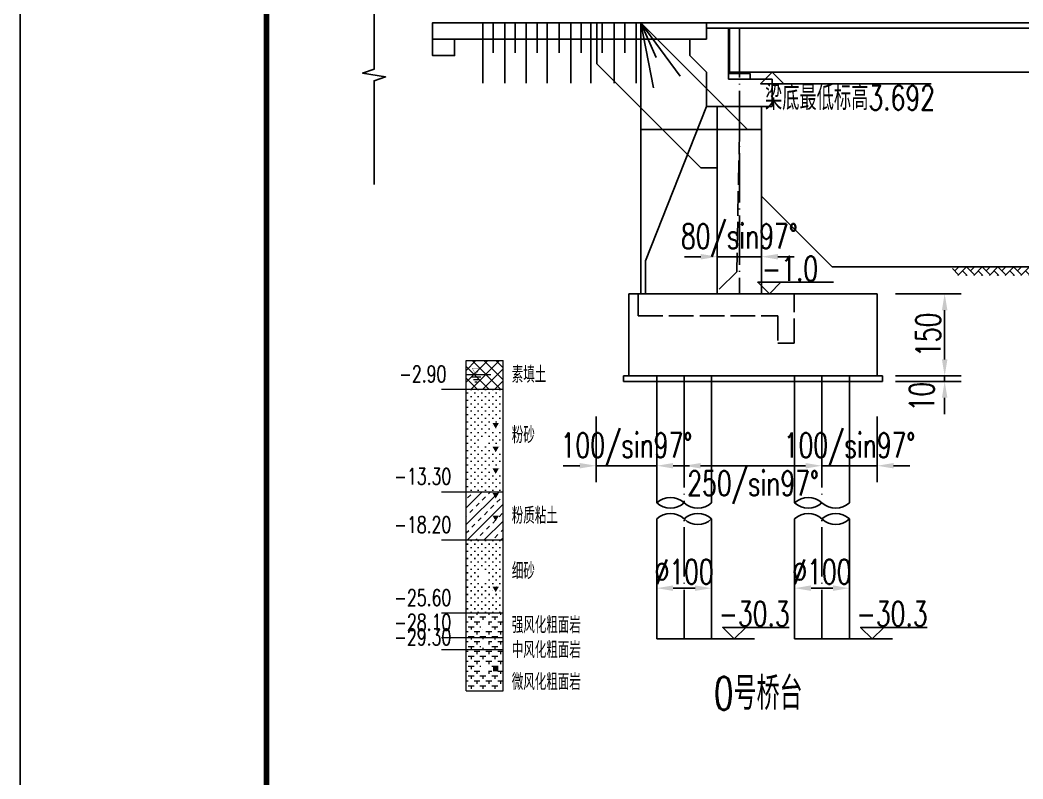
# Model space of a CAD drawing. Header units: millimetres. Extents: x -51 to 12129, y -1309 to -715.
# Drawn here: x -50.7 to 71.5, y -870.3 to -777.8 of the extents above; entities that cross this region are included whole.
import ezdxf
from ezdxf.enums import TextEntityAlignment as Align

# ---------------------------------------------------------------- set-up
doc = ezdxf.new("R2010")
doc.units = ezdxf.units.MM
doc.header["$LTSCALE"] = 0.25
doc.linetypes.add('ACAD_ISO02W100', pattern=[15, 12, -3])
doc.linetypes.add('ACAD_ISO04W100', pattern=[30, 24, -3, 0, -3])
doc.layers.add('zhubase', color=7, linetype='Continuous', lineweight=0)
doc.layers.add('分层图例', color=7, linetype='Continuous', lineweight=13)
for name, color, linetype in [('中心线', 3, 'ACAD_ISO04W100'), ('图框', 7, 'Continuous'), ('尺寸标注', 2, 'Continuous'), ('文字', 7, 'Continuous'), ('文字字符', 7, 'Continuous'), ('标注', 4, 'Continuous'), ('次轮廓线', 7, 'Continuous'), ('虚线', 2, 'ACAD_ISO02W100'), ('轮廓线', 1, 'Continuous')]:
    doc.layers.add(name, color=color, linetype=linetype)
doc.styles.add('KT_宋体', font='宋体', dxfattribs={"height": 3})
doc.styles.get("Standard").update_dxf_attribs({"font": 'simplex1.shx', "width": 0.7, "bigfont": 'hztxt.shx'})
doc.dimstyles.new('比例1：150', dxfattribs={"dimtxt": 3, "dimasz": 2, "dimexe": 2, "dimexo": 1, "dimgap": 0.5, "dimtad": 1, "dimlfac": 15, "dimzin": 13, "dimdsep": 46, "dimtxsty": 'Standard', "dimcen": -0.09, "dimclrd": 256, "dimclre": 256, "dimclrt": 7, "dimaunit": 1, "dimadec": 0, "dimazin": 2, "dimtfac": 0.0005, "dimtix": 1, "dimtmove": 2, "dimatfit": 3, "dimfxl": 0, "dimtolj": 1, "dimtzin": 13, "dimarcsym": 0})
pattern_1 = [(0, (-11.94903, -879.31947), (0.72, 0.6), [0.72, -0.72]), (270, (-11.589, -879.3195), (1.44, -3e-16), [0.36, -0.84]), (270, (-10.869, -878.7195), (1.44, -3e-16), [0.36, -0.84])]

# ---------------------------------------------------------------- blocks, each defined once
blk = doc.blocks.new('*D1199')
at = {"layer": 'Defpoints', "color": 0}
for p in [(30.19, -821.29), (46.98, -821.29), (46.98, -832.12)]:
    blk.add_point(p, dxfattribs=at)
at = {"layer": '标注', "lineweight": -2}
for p, q in [((30.19, -826.12), (30.19, -834.12)), ((46.98, -826.12), (46.98, -834.12)), ((32.19, -832.12), (44.98, -832.12))]:
    blk.add_line(p, q, dxfattribs=at)
at = {"layer": '标注'}
for points in [[(32.19, -831.79), (32.19, -832.45), (30.19, -832.12)], [(44.98, -831.79), (44.98, -832.45), (46.98, -832.12)]]:
    blk.add_solid(points, dxfattribs=at)
at = {"layer": '标注', "color": 7, "insert": (38.59, -834.76), "char_height": 3, "attachment_point": 5}
blk.add_mtext('\\A1;250/sin97%%D', dxfattribs=at)
blk = doc.blocks.new('*D1200')
at = {"layer": 'Defpoints', "color": 0}
for p in [(19.48, -821.29), (26.86, -821.29), (19.48, -832.12)]:
    blk.add_point(p, dxfattribs=at)
at = {"layer": '标注', "lineweight": -2}
for p, q in [((19.48, -826.12), (19.48, -834.12)), ((26.86, -826.12), (26.86, -834.12)), ((17.48, -832.12), (15.48, -832.12)), ((26.86, -832.12), (19.48, -832.12)), ((28.86, -832.12), (30.86, -832.12))]:
    blk.add_line(p, q, dxfattribs=at)
at = {"layer": '标注'}
for points in [[(17.48, -831.79), (17.48, -832.45), (19.48, -832.12)], [(28.86, -831.79), (28.86, -832.45), (26.86, -832.12)]]:
    blk.add_solid(points, dxfattribs=at)
at = {"layer": '标注', "color": 7, "insert": (23.17, -830.12), "char_height": 3, "attachment_point": 5}
blk.add_mtext('\\A1;100/sin97%%D', dxfattribs=at)
blk = doc.blocks.new('*D1201')
at = {"layer": 'Defpoints', "color": 0}
for p in [(46.98, -821.29), (53.7, -821.29), (53.7, -832.12)]:
    blk.add_point(p, dxfattribs=at)
at = {"layer": '标注', "lineweight": -2}
for p, q in [((46.98, -826.12), (46.98, -834.12)), ((53.7, -826.12), (53.7, -834.12)), ((44.98, -832.12), (42.98, -832.12)), ((46.98, -832.12), (53.7, -832.12)), ((55.7, -832.12), (57.7, -832.12))]:
    blk.add_line(p, q, dxfattribs=at)
at = {"layer": '标注'}
for points in [[(44.98, -831.79), (44.98, -832.45), (46.98, -832.12)], [(55.7, -831.79), (55.7, -832.45), (53.7, -832.12)]]:
    blk.add_solid(points, dxfattribs=at)
at = {"layer": '标注', "color": 7, "insert": (50.34, -830.12), "char_height": 3, "attachment_point": 5}
blk.add_mtext('\\A1;100/sin97%%D', dxfattribs=at)
blk = doc.blocks.new('*D1256')
at = {"layer": 'Defpoints', "color": 0}
for p in [(53.7, -811.18), (53.7, -821.18), (61.92, -821.18)]:
    blk.add_point(p, dxfattribs=at)
at = {"layer": '标注', "lineweight": -2}
for p, q in [((55.92, -811.18), (63.92, -811.18)), ((61.92, -813.18), (61.92, -819.18)), ((55.92, -821.18), (63.92, -821.18))]:
    blk.add_line(p, q, dxfattribs=at)
at = {"layer": '标注'}
for points in [[(61.59, -813.18), (62.26, -813.18), (61.92, -811.18)], [(61.59, -819.18), (62.26, -819.18), (61.92, -821.18)]]:
    blk.add_solid(points, dxfattribs=at)
at = {"layer": '标注', "color": 7, "insert": (59.92, -816.18), "char_height": 3, "attachment_point": 5, "rotation": 90}
blk.add_mtext('\\A1;150', dxfattribs=at)
blk = doc.blocks.new('*D1257')
at = {"layer": 'Defpoints', "color": 0}
for p in [(54.37, -821.18), (54.37, -821.85), (61.92, -821.85)]:
    blk.add_point(p, dxfattribs=at)
at = {"layer": '标注', "lineweight": -2}
for p, q in [((61.92, -819.18), (61.92, -817.18)), ((55.92, -821.18), (63.92, -821.18)), ((55.92, -821.85), (63.92, -821.85)), ((61.92, -821.18), (61.92, -821.85)), ((61.92, -823.85), (61.92, -825.85))]:
    blk.add_line(p, q, dxfattribs=at)
at = {"layer": '标注'}
for points in [[(61.59, -819.18), (62.26, -819.18), (61.92, -821.18)], [(61.59, -823.85), (62.26, -823.85), (61.92, -821.85)]]:
    blk.add_solid(points, dxfattribs=at)
at = {"layer": '标注', "color": 7, "insert": (59.13, -823.7), "char_height": 3, "attachment_point": 5, "rotation": 90}
blk.add_mtext('\\A1;10', dxfattribs=at)
blk = doc.blocks.new('*D1206')
at = {"layer": 'Defpoints', "color": 0}
for p in [(26.86, -840.9), (33.53, -840.9), (33.53, -847.03)]:
    blk.add_point(p, dxfattribs=at)
at = {"layer": '标注', "lineweight": -2}
for p, q in [((26.86, -841.9), (26.86, -849.03)), ((33.53, -841.9), (33.53, -849.03)), ((28.86, -847.03), (31.53, -847.03))]:
    blk.add_line(p, q, dxfattribs=at)
at = {"layer": '标注'}
for points in [[(28.86, -846.69), (28.86, -847.36), (26.86, -847.03)], [(31.53, -846.69), (31.53, -847.36), (33.53, -847.03)]]:
    blk.add_solid(points, dxfattribs=at)
at = {"layer": '标注', "color": 7, "insert": (30.19, -845.03), "char_height": 3, "attachment_point": 5}
blk.add_mtext('\\A1;%%C100', dxfattribs=at)
blk = doc.blocks.new('*D1207')
at = {"layer": 'Defpoints', "color": 0}
for p in [(43.65, -840.9), (50.32, -840.9), (50.32, -847.03)]:
    blk.add_point(p, dxfattribs=at)
at = {"layer": '标注', "lineweight": -2}
for p, q in [((43.65, -841.9), (43.65, -849.03)), ((50.32, -841.9), (50.32, -849.03)), ((45.65, -847.03), (48.32, -847.03))]:
    blk.add_line(p, q, dxfattribs=at)
at = {"layer": '标注'}
for points in [[(45.65, -846.69), (45.65, -847.36), (43.65, -847.03)], [(48.32, -846.69), (48.32, -847.36), (50.32, -847.03)]]:
    blk.add_solid(points, dxfattribs=at)
at = {"layer": '标注', "color": 7, "insert": (46.98, -845.03), "char_height": 3, "attachment_point": 5}
blk.add_mtext('\\A1;%%C100', dxfattribs=at)
blk = doc.blocks.new('*D1260')
at = {"layer": 'Defpoints', "color": 0}
for p in [(34.23, -798.64), (39.61, -798.64), (39.61, -806.67)]:
    blk.add_point(p, dxfattribs=at)
at = {"layer": '标注', "lineweight": -2}
for p, q in [((34.23, -800.67), (34.23, -808.67)), ((39.61, -800.67), (39.61, -808.67)), ((32.23, -806.67), (30.23, -806.67)), ((34.23, -806.67), (39.61, -806.67)), ((41.61, -806.67), (43.61, -806.67))]:
    blk.add_line(p, q, dxfattribs=at)
at = {"layer": '标注'}
for points in [[(32.23, -806.33), (32.23, -807), (34.23, -806.67)], [(41.61, -806.33), (41.61, -807), (39.61, -806.67)]]:
    blk.add_solid(points, dxfattribs=at)
at = {"layer": '标注', "color": 7, "insert": (36.92, -804.67), "char_height": 3, "attachment_point": 5}
blk.add_mtext('\\A1;80/sin97%%D', dxfattribs=at)
blk = doc.blocks.new('123')
at = {"layer": '图框', "color": 2}
blk.add_lwpolyline([(369.33, -1011.65), (369.33, -714.65), (-50.67, -714.65), (-50.67, -1011.65)], close=True, dxfattribs=at)

msp = doc.modelspace()

# ---------------------------------------------------------------- hatches: boundary and pattern name
at = {"layer": '分层图例'}
h = msp.add_hatch(dxfattribs=at)
h.set_pattern_fill('素填土', scale=0.09, style=0)
h.set_pattern_definition([(45, (-11.949, -879.3195), (-0.720019, 0.720019), []), (135, (-10.509, -879.3195), (-0.720019, -0.720019), [])])
h.paths.add_polyline_path([(3.65096, -822.79947), (3.65096, -819.31947), (8.15096, -819.31947), (8.15096, -822.79947)], flags=0)
h = msp.add_hatch(dxfattribs=at)
h.set_pattern_fill('粉砂', scale=0.1095, style=0)
h.set_pattern_definition([(0, (-11.94903, -879.31947), (0.438, 0.438), [0, -0.876])])
h.paths.add_polyline_path([(3.65096, -835.27947), (3.65096, -822.79947), (8.15096, -822.79947), (8.15096, -835.27947)])
h.paths.add_polyline_path([(5.47908, -828.51447), (6.32283, -828.51447), (6.32283, -829.56447), (5.47908, -829.56447)], flags=16)
h = msp.add_hatch(dxfattribs=at)
h.set_pattern_fill('粉质粘土', scale=0.09, style=0)
h.set_pattern_definition([(45, (-11.949, -879.3195), (-1.018234, 1.018234), []), (45, (-10.9307, -879.3195), (-1.018234, 1.018234), [0.54, -0.54])])
h.paths.add_polyline_path([(3.65096, -841.15947), (3.65096, -835.27947), (8.15096, -835.27947), (8.15096, -841.15947)], flags=0)
h = msp.add_hatch(dxfattribs=at)
h.set_pattern_fill('细砂', scale=0.1095, style=0)
h.set_pattern_definition([(0, (-11.94903, -879.31947), (0.438, 0.438), [0.0219, -0.8541]), (0, (-11.94903, -879.29757), (0.438, 0.438), [0.0219, -0.8541])])
h.paths.add_polyline_path([(3.65096, -850.03947), (3.65096, -841.15947), (8.15096, -841.15947), (8.15096, -850.03947)])
h.paths.add_polyline_path([(5.47908, -845.07447), (6.32283, -845.07447), (6.32283, -846.12447), (5.47908, -846.12447)], flags=16)
h = msp.add_hatch(dxfattribs=at)
h.set_pattern_fill('粗面岩', scale=0.06, style=0)
h.set_pattern_definition(pattern_1)
h.paths.add_polyline_path([(3.65096, -853.03947), (3.65096, -850.03947), (8.15096, -850.03947), (8.15096, -853.03947)])
h.paths.add_polyline_path([(5.42096, -851.01447), (6.38096, -851.01447), (6.38096, -852.06447), (5.42096, -852.06447)], flags=16)
h = msp.add_hatch(dxfattribs=at)
h.set_pattern_fill('粗面岩', scale=0.06, style=0)
h.set_pattern_definition(pattern_1)
h.paths.add_polyline_path([(3.65096, -854.47947), (3.65096, -853.03947), (8.15096, -853.03947), (8.15096, -854.47947)])
h.paths.add_polyline_path([(5.42096, -853.23447), (6.38096, -853.23447), (6.38096, -854.28447), (5.42096, -854.28447)], flags=16)
h = msp.add_hatch(dxfattribs=at)
h.set_pattern_fill('粗面岩', scale=0.06, style=0)
h.set_pattern_definition(pattern_1)
h.paths.add_polyline_path([(3.65096, -859.51947), (3.65096, -854.47947), (8.15096, -854.47947), (8.15096, -859.51947)])
h.paths.add_polyline_path([(5.42096, -856.47447), (6.38096, -856.47447), (6.38096, -857.52447), (5.42096, -857.52447)], flags=16)
at = {"layer": '虚线'}
h = msp.add_hatch(dxfattribs=at)
h.set_pattern_fill('AR-HBONE', color=256, scale=0.006667, style=0)
h.set_pattern_definition([(45, (-80.5373, -361.04064), (9e-17, 0.957894), [2.032, -0.6773333]), (135, (-80.05836, -360.5617), (9e-17, 0.957894), [2.032, -0.6773333])])
h.paths.add_polyline_path([(74.12886, -807.88935), (62.89086, -807.88935), (62.89086, -808.94215), (74.12886, -808.94215)])

# ---------------------------------------------------------------- linework, layer by layer
for p, q in [((37.92105, -791.18268), (24.92105, -778.18268)), ((24.92105, -778.18268), (24.92105, -811.18268)), ((42.33526, -785.59689), (60.28823, -785.59689)), ((24.92105, -791.18268), (39.58772, -791.18268)), ((41.9866, -809.76847), (48.37154, -809.76847)), ((37.72164, -851.79797), (42.97985, -851.79797)), ((54.51351, -851.79797), (59.77171, -851.79797))]:
    msp.add_line(p, q)
at = {"color": 7, "lineweight": 13}
for p, q in [((3.65096, -859.51947), (3.65096, -819.31947)), ((3.65096, -819.31947), (8.15096, -819.31947)), ((8.15096, -859.51947), (8.15096, -819.31947))]:
    msp.add_line(p, q, dxfattribs=at)
at = {"const_width": 0.7}
msp.add_lwpolyline([(359.33091, -724.65472), (-20.66909, -724.65472), (-20.66909, -1001.65472), (359.33091, -1001.65472), (359.33091, -724.65472)], dxfattribs=at)
at = {"ltscale": 2}
msp.add_lwpolyline([(-7.56739, -797.86601), (-7.56739, -785.23268), (-6.16739, -784.76601), (-8.96739, -784.29935), (-7.56739, -783.83268), (-7.56739, -771.19935)], dxfattribs=at)
at = {"layer": 'zhubase', "color": 7, "lineweight": 13}
for p, q in [((3.65096, -820.99947), (6.65096, -820.99947)), ((4.25096, -821.29947), (5.45096, -821.29947)), ((4.55096, -821.59947), (5.15096, -821.59947)), ((0.65096, -822.79947), (3.65096, -822.79947)), ((4.70096, -821.89947), (5.00096, -821.89947))]:
    msp.add_line(p, q, dxfattribs=at)
at = {"layer": 'zhubase', "color": 7}
for p, q in [((0.65096, -835.27947), (3.65096, -835.27947)), ((0.65096, -841.15947), (3.65096, -841.15947)), ((0.65096, -850.03947), (3.65096, -850.03947)), ((0.65096, -853.03947), (3.65096, -853.03947)), ((0.65096, -854.47947), (3.65096, -854.47947))]:
    msp.add_line(p, q, dxfattribs=at)
at = {"layer": '中心线'}
for p, q in [((36.92105, -778.84935), (36.92105, -811.18268)), ((30.19178, -821.18268), (30.19178, -836.63819)), ((46.98365, -821.18268), (46.98365, -836.19665)), ((30.19178, -853.21218), (30.19178, -838.60421)), ((46.98365, -853.21218), (46.98365, -838.60421))]:
    msp.add_line(p, q, dxfattribs=at)
at = {"layer": '分层图例', "color": 7, "lineweight": 13}
for p, q in [((3.65096, -822.79947), (8.15096, -822.79947)), ((3.65096, -835.27947), (8.15096, -835.27947)), ((3.65096, -841.15947), (8.15096, -841.15947)), ((3.65096, -850.03947), (8.15096, -850.03947)), ((3.65096, -853.03947), (8.15096, -853.03947)), ((3.65096, -854.47947), (8.15096, -854.47947)), ((3.65096, -859.51947), (8.15096, -859.51947))]:
    msp.add_line(p, q, dxfattribs=at)
at = {"layer": '尺寸标注', "linetype": 'Continuous'}
for p, q in [((5.68257, -778.18474), (5.68257, -785.52284)), ((6.94985, -778.18474), (6.94985, -781.85379)), ((8.34923, -778.18474), (8.34923, -785.52284)), ((9.61652, -778.18474), (9.61652, -781.85379)), ((10.97187, -778.18474), (10.97187, -785.52284)), ((12.28319, -778.18474), (12.28319, -781.85379)), ((13.52674, -778.18474), (13.52674, -785.52284)), ((14.97359, -778.18474), (14.97359, -781.85379)), ((16.38683, -778.18474), (16.38683, -785.52284)), ((17.64394, -778.18371), (17.64394, -781.85276)), ((18.83977, -778.18474), (18.83977, -785.52284)), ((20.21886, -778.18474), (20.21886, -781.85379)), ((21.66571, -778.18474), (21.66571, -785.52284)), ((22.97727, -778.18371), (22.97727, -781.85276)), ((24.339, -778.18474), (24.339, -785.52284)), ((24.92105, -778.18268), (29.69888, -784.66177)), ((24.92105, -778.18268), (26.77358, -782.39667)), ((24.92105, -778.18268), (26.46482, -786.08351))]:
    msp.add_line(p, q, dxfattribs=at)
at = {"layer": '标注'}
for p, q in [((33.52512, -853.21218), (38.77458, -853.21218)), ((50.31698, -853.21218), (55.56645, -853.21218))]:
    msp.add_line(p, q, dxfattribs=at)
at = {"layer": '标注', "linetype": 'ACAD_ISO02W100'}
msp.add_lwpolyline([(39.60772, -791.18268), (36.94105, -791.18268), (36.59438, -808.51601), (33.92772, -811.18268), (24.59438, -811.18268), (24.59438, -813.84935), (41.60772, -813.84935), (41.60772, -817.18268), (43.60772, -817.18268), (43.60772, -811.18268), (39.60772, -811.18268)], close=True, dxfattribs=at)
at = {"layer": '标注'}
for centre, start, end in [((28.52512, -838.42879), 47.0529015, 132.9470985), ((45.31698, -838.42879), 47.0529015, 132.9470985), ((28.52512, -834.8476), 227.0529015, 312.9470985), ((31.85845, -834.8476), 227.0529015, 312.9470985), ((45.31698, -834.8476), 227.0529015, 312.9470985), ((48.65032, -834.8476), 227.0529015, 312.9470985), ((28.52512, -840.3948), 47.0529015, 132.9470985), ((31.85845, -840.3948), 47.0529015, 132.9470985), ((31.85845, -836.81361), 227.0529015, 312.9470985), ((45.31698, -840.3948), 47.0529015, 132.9470985), ((48.65032, -840.3948), 47.0529015, 132.9470985), ((48.65032, -836.81361), 227.0529015, 312.9470985)]:
    msp.add_arc(centre, 2.44622, start, end, dxfattribs=at)
at = {"layer": '次轮廓线'}
for points in [[(42.33526, -785.59689), (39.50684, -785.59689), (40.92105, -784.18268)], [(41.9866, -809.76847), (39.15818, -809.76847), (40.57239, -811.18268)], [(37.72164, -851.79797), (34.89321, -851.79797), (36.30743, -853.21218)], [(54.51351, -851.79797), (51.68508, -851.79797), (53.09929, -853.21218)]]:
    msp.add_lwpolyline(points, close=True, dxfattribs=at)
at = {"layer": '轮廓线'}
for p, q in [((19.56772, -783.18268), (19.56772, -778.18268)), ((32.90105, -778.18268), (178.27438, -778.18268)), ((32.90105, -780.18268), (32.90105, -778.18268)), ((32.90105, -778.84935), (144.94105, -778.84935)), ((35.58772, -778.84935), (35.58772, -785.04935)), ((35.72105, -784.18268), (35.72105, -778.84935)), ((32.90105, -780.18268), (30.90105, -780.18268)), ((30.90105, -780.18268), (30.90105, -782.18268)), ((30.90105, -782.18268), (32.90105, -784.18268)), ((32.23438, -795.84935), (19.56772, -783.18268)), ((32.90105, -788.38268), (32.90105, -784.18268)), ((35.58772, -784.36935), (38.25438, -784.36935)), ((35.58772, -785.04935), (40.92105, -785.04935)), ((35.72105, -784.18268), (142.12105, -784.18268)), ((38.25438, -784.36935), (38.25438, -785.04935)), ((40.92105, -788.38268), (40.92105, -785.04935)), ((25.47505, -807.18268), (32.90105, -788.38268)), ((32.90105, -788.38268), (40.92105, -788.38268)), ((34.23438, -788.38268), (34.23438, -811.18268)), ((39.60772, -788.38268), (39.60772, -811.18268)), ((32.23438, -791.18268), (34.23438, -791.18268)), ((32.23438, -795.84935), (34.23438, -795.84935)), ((48.20772, -807.88935), (39.58772, -799.26935)), ((25.47505, -807.18268), (25.47505, -811.18268)), ((48.20772, -807.88935), (129.63438, -807.88935)), ((23.47505, -811.18268), (53.70038, -811.18268)), ((23.47505, -811.18268), (23.47505, -821.18268)), ((53.70038, -811.18268), (53.70038, -821.18268)), ((22.80838, -821.18268), (54.36705, -821.18268)), ((22.80838, -821.18268), (22.80838, -821.84935)), ((22.80838, -821.84935), (54.36705, -821.84935)), ((26.85845, -821.18268), (26.85845, -836.63819)), ((33.52512, -821.18268), (33.52512, -836.63819)), ((43.65032, -821.18268), (43.65032, -836.63819)), ((50.31698, -821.18268), (50.31698, -836.63819)), ((54.36705, -821.18268), (54.36705, -821.84935)), ((26.85845, -853.21218), (26.85845, -838.60421)), ((33.52512, -853.21218), (33.52512, -838.60421)), ((43.65032, -853.21218), (43.65032, -838.60421)), ((50.31698, -853.21218), (50.31698, -838.60421)), ((26.85845, -853.21218), (33.52512, -853.21218)), ((43.65032, -853.21218), (50.31698, -853.21218))]:
    msp.add_line(p, q, dxfattribs=at)
for points in [[(32.90105, -780.18268), (-0.43228, -780.18268), (-0.43228, -778.18268), (32.90105, -778.18268)], [(2.23438, -780.18268), (-0.43228, -780.18268), (-0.43228, -782.18268), (2.23438, -782.18268)], [(36.25438, -784.18268), (37.58772, -784.18268), (37.58772, -784.36935), (36.25438, -784.36935)]]:
    msp.add_lwpolyline(points, close=True, dxfattribs=at)

# ---------------------------------------------------------------- block references
at = {"layer": '标注'}
msp.add_blockref('123', (0, 0), dxfattribs=at)

# ---------------------------------------------------------------- texts
at = {"width": 0.7}
msp.add_text('0号桥台', height=4, dxfattribs=at).set_placement((39.22011, -861.8386), align=Align.CENTER)
at = {"layer": 'zhubase', "color": 7, "width": 0.7}
for s, p in [('-2.90', (-1.63706, -822.54387)), ('-13.30', (-1.63706, -835.02387)), ('-18.20', (-1.63706, -840.90387)), ('-25.60', (-1.63706, -849.78387)), ('-28.10', (-1.63706, -852.78387)), ('-29.30', (-1.63706, -854.57969))]:
    msp.add_text(s, height=2, dxfattribs=at).set_placement(p, align=Align.BOTTOM_CENTER)
at = {"layer": 'zhubase', "color": 7, "style": 'KT_宋体'}
msp.add_text('▽', height=0.75, dxfattribs=at).set_placement((4.85096, -821.23947), align=Align.BOTTOM_CENTER)
for s, p in [('▼', (7.25096, -826.93947)), ('▼', (7.25096, -829.81947)), ('▼', (7.25096, -832.45947)), ('▼', (7.25096, -835.45947)), ('▼', (7.25096, -838.21947)), ('▼', (7.25096, -846.85947)), ('■', (7.25096, -856.51947))]:
    msp.add_text(s, height=0.6, dxfattribs=at).set_placement(p, align=Align.TOP_CENTER)
at = {"layer": 'zhubase', "color": 7, "char_height": 2, "width": 10, "attachment_point": 1, "line_spacing_factor": 0.7}
for s, insert in [('{\\Fsimplex1,hztxt|c134;素填土}', (9.21271, -820.01977)), ('{\\Fsimplex1,hztxt|c134;粉砂}', (9.21271, -827.37877)), ('{\\Fsimplex1,hztxt|c134;粉质粘土}', (9.21271, -837.18552)), ('{\\Fsimplex1,hztxt|c134;细砂}', (9.21271, -843.94068)), ('{\\Fsimplex1,hztxt|c134;强风化粗面岩}', (9.21271, -850.5151)), ('{\\Fsimplex1,hztxt|c134;中风化粗面岩}', (9.21271, -853.55127)), ('{\\Fsimplex1,hztxt|c134;微风化粗面岩}', (9.21271, -857.44035))]:
    msp.add_mtext(s, dxfattribs=dict(at, insert=insert))
at = {"layer": '文字', "width": 0.7}
for s, p in [('-1.0', (43.0971, -808.11867)), ('-30.3', (38.72984, -850.14818)), ('-30.3', (55.5217, -850.14818))]:
    msp.add_text(s, height=3, dxfattribs=at).set_placement(p, align=Align.MIDDLE_CENTER)
at = {"layer": '文字字符', "width": 0.7}
msp.add_text('梁底最低标高3.692', height=3, dxfattribs=at).set_placement((50.3912, -787.32157), align=Align.MIDDLE_CENTER)

# ---------------------------------------------------------------- dimensions: what is measured, and where the dimension line sits
at = {"layer": '标注'}
for base, p1, p2, text, picture, middle in [((39.60772, -806.66582), (34.23438, -798.63796), (39.60772, -798.63796), '80/sin97%%D', '*D1260', (36.92105, -804.66582)), ((19.47505, -832.12084), (26.85845, -821.292), (19.47505, -821.292), '100/sin97%%D', '*D1200', (23.16675, -830.12084)), ((33.52512, -847.02565), (26.85845, -840.90355), (33.52512, -840.90355), '%%C100', '*D1206', (30.19178, -845.02565)), ((50.31698, -847.02565), (43.65032, -840.90355), (50.31698, -840.90355), '%%C100', '*D1207', (46.98365, -845.02565))]:
    dim = msp.add_linear_dim(base=base, p1=p1, p2=p2, text=text, dimstyle='比例1：150', dxfattribs=at)
    dim.commit()
    dim.dimension.update_dxf_attribs({"geometry": picture, "text_midpoint": middle})
dim = msp.add_linear_dim(base=(61.92338, -821.18268), p1=(53.70038, -811.18268), p2=(53.70038, -821.18268), angle=90, dimstyle='比例1：150', dxfattribs=at)
dim.commit()
dim.dimension.update_dxf_attribs({"geometry": '*D1256', "text_midpoint": (59.92338, -816.18268)})
dim = msp.add_linear_dim(base=(61.92338, -821.84935), p1=(54.36705, -821.18268), p2=(54.36705, -821.84935), angle=90, dimstyle='比例1：150', dxfattribs=at)
dim.commit()
dim.dimension.update_dxf_attribs({"geometry": '*D1257', "text_midpoint": (59.12887, -823.69763), "dimtype": 160})
dim = msp.add_linear_dim(base=(46.98365, -832.12084), p1=(30.19178, -821.292), p2=(46.98365, -821.292), text='250/sin97%%D', dimstyle='比例1：150', dxfattribs=at)
dim.commit()
dim.dimension.update_dxf_attribs({"geometry": '*D1199', "text_midpoint": (38.58772, -834.75876), "dimtype": 160})
dim = msp.add_linear_dim(base=(53.70038, -832.12084), p1=(46.98365, -821.292), p2=(53.70038, -821.292), angle=180, text='100/sin97%%D', dimstyle='比例1：150', dxfattribs=at)
dim.commit()
dim.dimension.update_dxf_attribs({"geometry": '*D1201', "text_midpoint": (50.34202, -830.12084)})

doc.saveas('drawing.dxf')
